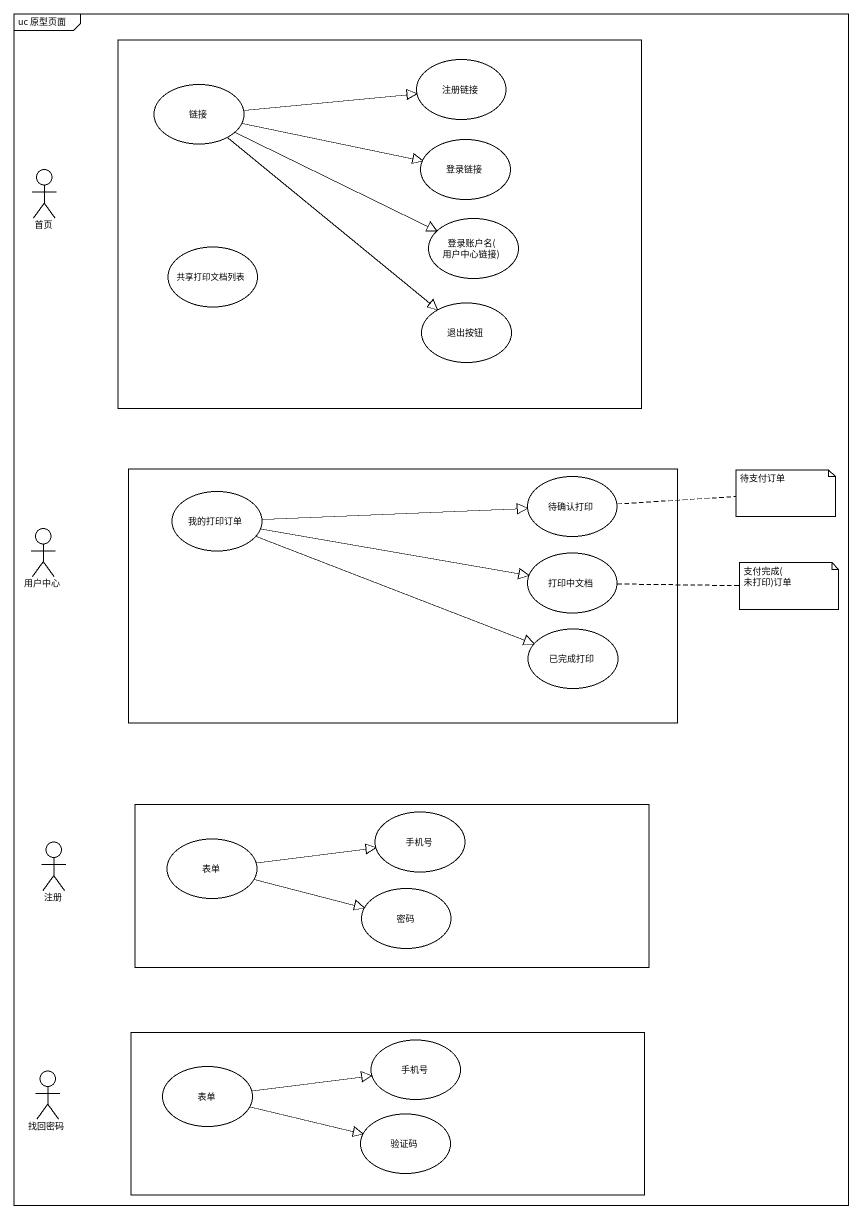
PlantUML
@startuml
mainframe uc 原型页面
rectangle " " as rectangle1 {
  usecase 链接
  usecase 注册链接
  usecase 登录链接
  usecase "登录账户名(用户中心链接)" as 登录账户名_用户中心链接
  usecase 共享打印文档列表
  usecase 退出按钮
}
actor 首页
rectangle " " as rectangle2 {
  usecase 我的打印订单
  usecase 待确认打印
  usecase 打印中文档
  usecase 已完成打印
}
actor 用户中心
rectangle " " as rectangle3 {
  usecase 手机号
  usecase 表单
  usecase 密码
}
actor 注册
rectangle " " as rectangle4 {
  usecase "手机号" as 手机号_2
  usecase "表单" as 表单_2
  usecase 验证码
}
actor 找回密码
链接 -right-|> 注册链接
链接 -right-|> 登录链接
链接 -right-|> 登录账户名_用户中心链接
链接 --|> 退出按钮
我的打印订单 -right-|> 待确认打印
我的打印订单 -right-|> 打印中文档
我的打印订单 -right-|> 已完成打印
表单 -right-|> 手机号
表单 -right-|> 密码
表单_2 -right-|> 手机号_2
表单_2 -right-|> 验证码
note right of 待确认打印 : 待支付订单
note right of 打印中文档 : 支付完成(未打印)订单
@enduml
